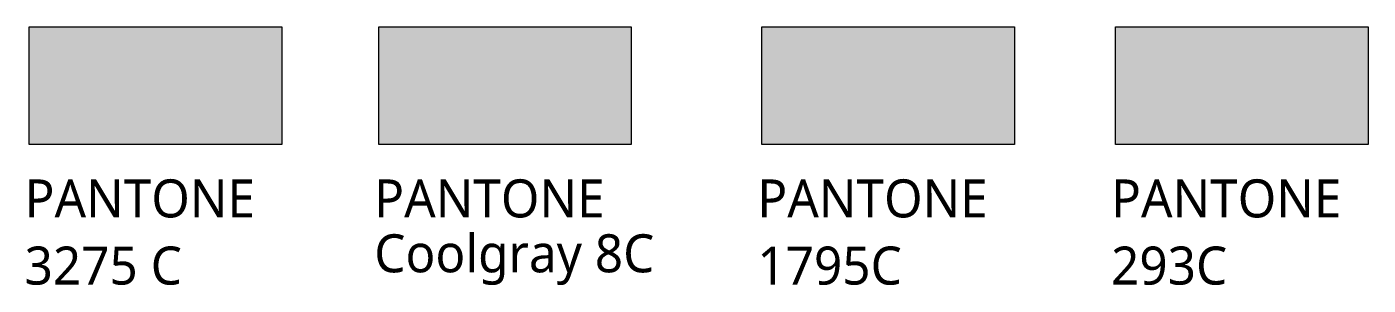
# Model space of a CAD drawing. Extents: x 14808 to 20058, y -13198 to -11680.
# Drawn here: x 19254.8 to 19308.7, y -12063.5 to -12053.1 of the extents above; entities that cross this region are included whole.
import ezdxf

# ---------------------------------------------------------------- set-up
doc = ezdxf.new("R2010")
doc.units = 0
doc.header["$LTSCALE"] = 7
doc.header["$MEASUREMENT"] = 0
doc.layers.add('로고', color=7, linetype='CONTINUOUS')

msp = doc.modelspace()

# ---------------------------------------------------------------- hatches: boundary and pattern name
at = {"layer": '로고', "true_color": 0x00b09a}
h = msp.add_hatch(color=134, dxfattribs=at)
h.dxf.hatch_style = 2
h.paths.add_polyline_path([(19265.063, -12057.824), (19254.924, -12057.824), (19254.924, -12053.108), (19265.063, -12053.108)])
at = {"layer": '로고', "true_color": 0x8a8a8d}
h = msp.add_hatch(color=252, dxfattribs=at)
h.dxf.hatch_style = 2
h.paths.add_polyline_path([(19279.098, -12057.824), (19268.96, -12057.824), (19268.96, -12053.108), (19279.098, -12053.108)])
at = {"layer": '로고', "true_color": 0xd51c29}
h = msp.add_hatch(color=242, dxfattribs=at)
h.dxf.hatch_style = 2
h.paths.add_polyline_path([(19294.481, -12057.824), (19284.342, -12057.824), (19284.342, -12053.108), (19294.481, -12053.108)])
at = {"layer": '로고', "true_color": 0x003da6}
h = msp.add_hatch(color=154, dxfattribs=at)
h.dxf.hatch_style = 2
h.paths.add_polyline_path([(19308.68, -12057.824), (19298.542, -12057.824), (19298.542, -12053.108), (19308.68, -12053.108)])

# ---------------------------------------------------------------- linework, layer by layer
at = {"layer": '로고', "lineweight": 0}
for points in [[(19265.063, -12057.824), (19254.924, -12057.824), (19254.924, -12053.108), (19265.063, -12053.108), (19265.063, -12057.824)], [(19279.098, -12057.824), (19268.96, -12057.824), (19268.96, -12053.108), (19279.098, -12053.108), (19279.098, -12057.824)], [(19294.481, -12057.824), (19284.342, -12057.824), (19284.342, -12053.108), (19294.481, -12053.108), (19294.481, -12057.824)], [(19308.68, -12057.824), (19298.542, -12057.824), (19298.542, -12053.108), (19308.68, -12053.108), (19308.68, -12057.824)]]:
    msp.add_lwpolyline(points, dxfattribs=at)

# ---------------------------------------------------------------- texts
at = {"layer": '로고', "color": 250, "true_color": 0x231f20, "char_height": 1.52487, "attachment_point": 7}
for s, insert in [('\\fNoto Sans CJK KR Medium|b0|i0|c0|p34;\\W1;PANTONE', (19254.74, -12060.767)), ('\\fNoto Sans CJK KR Medium|b0|i0|c0|p34;\\W1;PANTONE', (19268.775, -12060.767)), ('\\fNoto Sans CJK KR Medium|b0|i0|c0|p34;\\W1;PANTONE', (19284.158, -12060.767)), ('\\fNoto Sans CJK KR Medium|b0|i0|c0|p34;\\W1;PANTONE', (19298.358, -12060.767)), ('\\fNoto Sans CJK KR Medium|b0|i0|c0|p34;\\W1;Coolgray 8C', (19268.775, -12063.458)), ('\\fNoto Sans CJK KR Medium|b0|i0|c0|p34;\\W1;3275 C', (19254.74, -12063.458)), ('\\fNoto Sans CJK KR Medium|b0|i0|c0|p34;\\W1;1795C', (19284.158, -12063.458)), ('\\fNoto Sans CJK KR Medium|b0|i0|c0|p34;\\W1;293C', (19298.358, -12063.458))]:
    msp.add_mtext(s, dxfattribs=dict(at, insert=insert))

doc.saveas('drawing.dxf')
